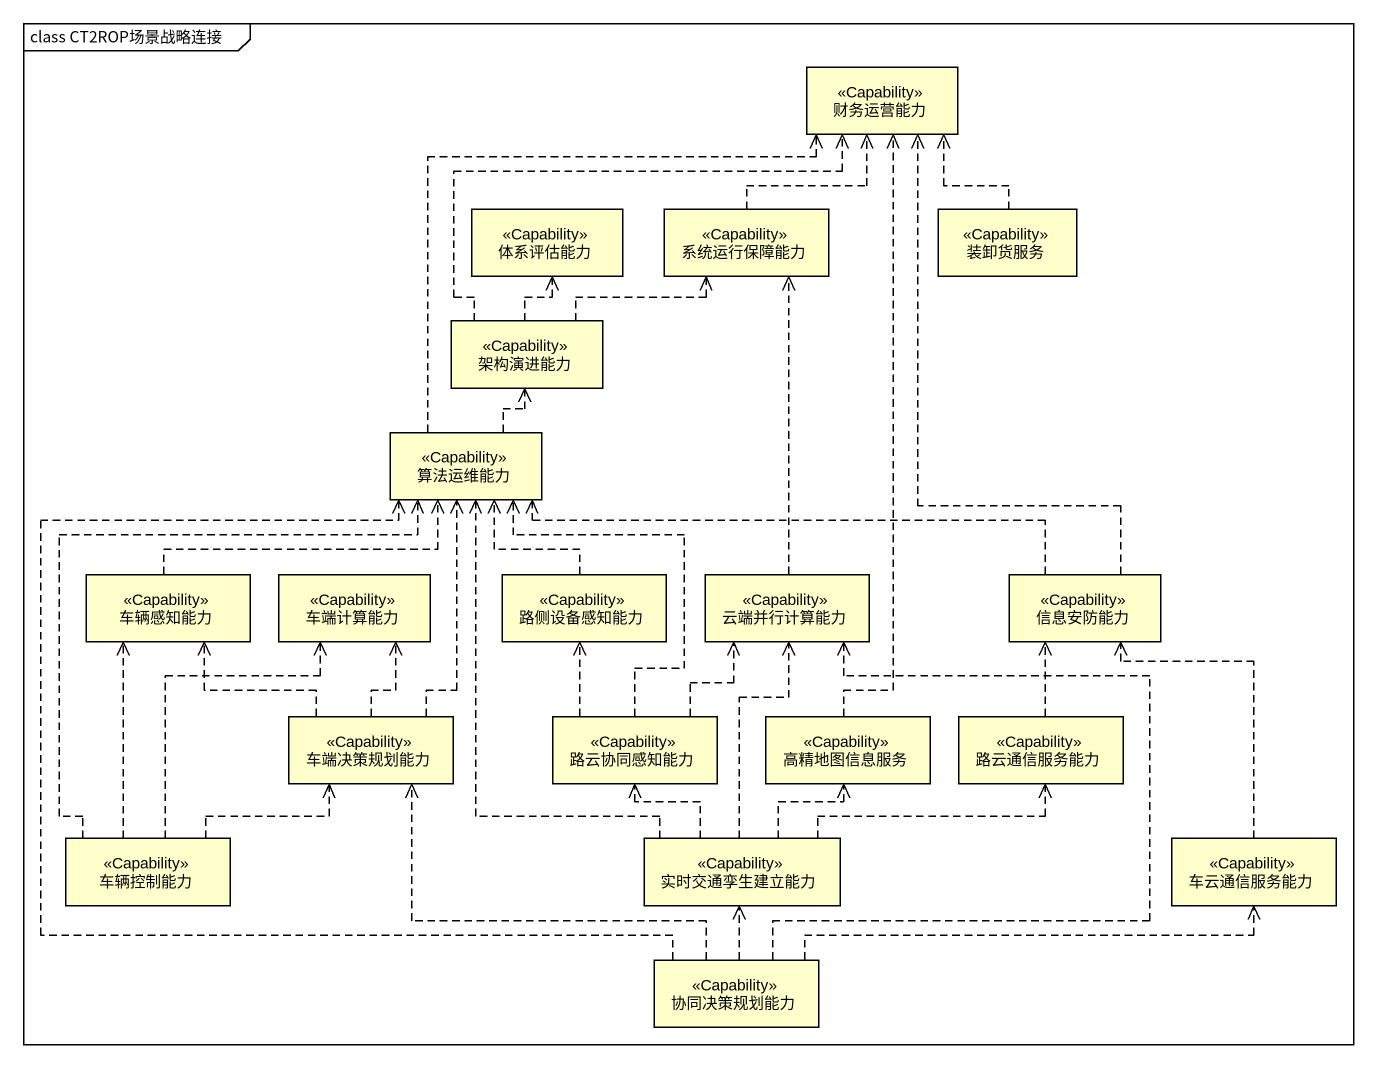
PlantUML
@startuml
mainframe class CT2ROP场景战略连接
hide circle
hide empty members
class 财务运营能力 <<Capability>>
class 体系评估能力 <<Capability>>
class 系统运行保障能力 <<Capability>>
class 装卸货服务 <<Capability>>
class 架构演进能力 <<Capability>>
class 算法运维能力 <<Capability>>
class 车辆感知能力 <<Capability>>
class 车端计算能力 <<Capability>>
class 路侧设备感知能力 <<Capability>>
class 云端并行计算能力 <<Capability>>
class 信息安防能力 <<Capability>>
class 车端决策规划能力 <<Capability>>
class 路云协同感知能力 <<Capability>>
class 高精地图信息服务 <<Capability>>
class 路云通信服务能力 <<Capability>>
class 车辆控制能力 <<Capability>>
class 实时交通孪生建立能力 <<Capability>>
class 车云通信服务能力 <<Capability>>
class 协同决策规划能力 <<Capability>>
系统运行保障能力 .up.> 财务运营能力
装卸货服务 .up.> 财务运营能力
架构演进能力 .up.> 财务运营能力
架构演进能力 .up.> 体系评估能力
架构演进能力 .right.> 系统运行保障能力
算法运维能力 .up.> 财务运营能力
算法运维能力 .up.> 架构演进能力
车辆感知能力 .right.> 算法运维能力
路侧设备感知能力 .up.> 算法运维能力
云端并行计算能力 .up.> 系统运行保障能力
信息安防能力 .up.> 财务运营能力
信息安防能力 .left.> 算法运维能力
车端决策规划能力 .up.> 算法运维能力
车端决策规划能力 .up.> 车辆感知能力
车端决策规划能力 .up.> 车端计算能力
路云协同感知能力 .up.> 算法运维能力
路云协同感知能力 .up.> 路侧设备感知能力
路云协同感知能力 .up.> 云端并行计算能力
高精地图信息服务 .up.> 财务运营能力
路云通信服务能力 .up.> 信息安防能力
车辆控制能力 .up.> 算法运维能力
车辆控制能力 .up.> 车辆感知能力
车辆控制能力 .up.> 车端计算能力
车辆控制能力 .right.> 车端决策规划能力
实时交通孪生建立能力 .up.> 算法运维能力
实时交通孪生建立能力 .up.> 云端并行计算能力
实时交通孪生建立能力 .up.> 路云协同感知能力
实时交通孪生建立能力 .up.> 高精地图信息服务
实时交通孪生建立能力 .right.> 路云通信服务能力
车云通信服务能力 .up.> 信息安防能力
协同决策规划能力 .up.> 算法运维能力
协同决策规划能力 .up.> 云端并行计算能力
协同决策规划能力 .up.> 车端决策规划能力
协同决策规划能力 .up.> 实时交通孪生建立能力
协同决策规划能力 .right.> 车云通信服务能力
@enduml
